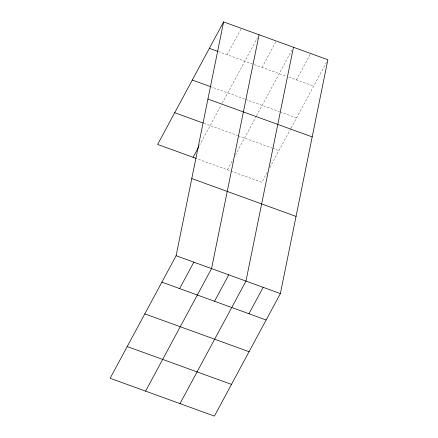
<?xml version="1.0" encoding="UTF-8"?>
<svg xmlns="http://www.w3.org/2000/svg" width="438" height="438" viewBox="0 0 438 438"><rect width="100%" height="100%" fill="white"/><g stroke="black" fill="none" stroke-linecap="round" stroke-linejoin="round"><path stroke-width="0.33" stroke-dasharray="2.19 1.64" d="M227.103 54.755L241.327 28.333M199.399 145.553L221.267 104.945M222.192 103.226L257.44 37.767M262.028 67.43L276.258 41.002M227.481 169.785L233.175 159.213M235.387 155.101L256.29 116.284M256.597 115.709L291.845 50.25M296.438 79.913L310.668 53.491M267.268 172.282L261.891 182.268L196.897 158.687M269.797 167.584L290.701 128.767M291.007 128.192L327.547 60.329M218.239 51.542L286.244 76.217M288.79 77.143L313.641 86.155M210.021 86.472L244.951 99.147M245.587 99.377L279.362 111.63M279.997 111.86L296.564 117.871M203.823 123.286L237.549 135.523M238.19 135.758L271.96 148.006M272.595 148.241L278.968 150.552"/><path stroke-width="0.66" d="M176.109 255.732L223.604 21.9L327.87 59.732L280.375 293.564L214.396 416.1L110.13 378.268L176.109 255.732L280.375 293.564M259.055 34.761L211.559 268.593L145.58 391.134M293.46 47.244L245.97 281.076L179.991 403.617M223.604 21.9L157.625 144.436L196.262 158.457M193.076 157.302L198.77 146.73M179.607 288.587L193.837 262.165M214.532 301.262L228.762 274.834M248.943 313.745L263.172 287.323M209.375 48.328L217.604 51.312M192.298 80.044L210.021 86.472M207.93 99.065L312.195 136.897M174.702 112.719L203.188 123.056M191.784 178.567L296.05 216.399M161.879 282.16L266.145 319.986M144.803 313.876L249.069 351.703M127.206 346.551L231.472 384.383"/></g></svg>
